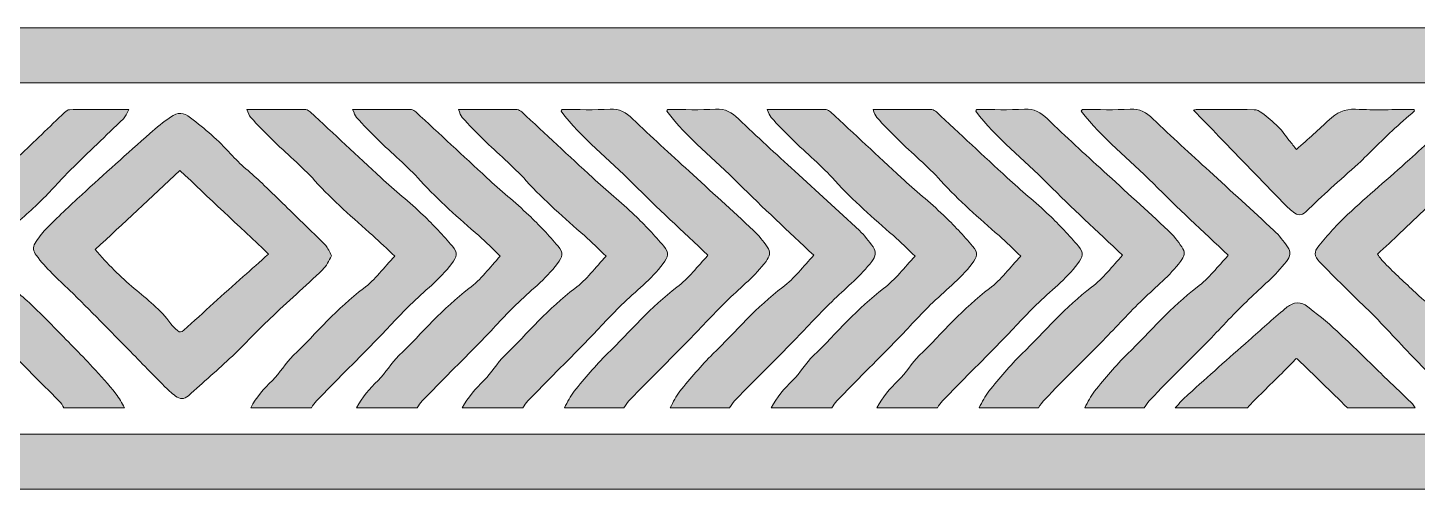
# Model space of a CAD drawing. Header units: millimetres. Extents: x 81 to 254, y 76 to 204.
# Drawn here: x 231.47 to 240.38, y 193.41 to 196.37 of the extents above; entities that cross this region are included whole.
import ezdxf

# ---------------------------------------------------------------- set-up
doc = ezdxf.new("R2010")
doc.units = ezdxf.units.MM
doc.header["$MEASUREMENT"] = 0
doc.layers.get('0').update_dxf_attribs({"lineweight": 0})

# ---------------------------------------------------------------- blocks, each defined once
blk = doc.blocks.new('Block_10')
at = {"true_color": 0xbbbdbf, "transparency": 33554687}
h = blk.add_hatch(color=9, dxfattribs=at)
h.dxf.hatch_style = 2
h.paths.add_polyline_path([(253.1243, 196.0185), (80.8699, 196.0185), (80.8699, 196.3713), (253.1243, 196.3713)])
h = blk.add_hatch(color=9, dxfattribs=at)
h.dxf.hatch_style = 2
h.paths.add_polyline_path([(253.1243, 193.4133), (80.8699, 193.4133), (80.8699, 193.7661), (253.1243, 193.7661)])
for points in [[(253.1243, 196.0185), (80.8699, 196.0185), (80.8699, 196.3713), (253.1243, 196.3713)], [(253.1243, 193.4133), (80.8699, 193.4133), (80.8699, 193.7661), (253.1243, 193.7661)]]:
    blk.add_lwpolyline(points, close=True)
blk = doc.blocks.new('Block_5')
at = {"true_color": 0xbbbdbf, "transparency": 33554687}
h = blk.add_hatch(color=9, dxfattribs=at)
edge = h.paths.add_edge_path()
edge.add_spline(control_points=[(231.7034, 193.9356), (231.6948, 193.9501), (231.6858, 193.9659), (231.6738, 193.9776), (231.5962, 194.0568), (231.516, 194.1347), (231.4385, 194.2146), (231.3379, 194.32), (231.2387, 194.4268), (231.1381, 194.5323), (231.107, 194.5653), (231.0726, 194.5956), (231.0381, 194.626), (230.9548, 194.7011), (230.869, 194.7755), (230.7994, 194.8651), (230.7746, 194.8974), (230.7684, 194.9271), (230.7918, 194.9587), (230.8197, 194.9953), (230.8463, 195.0332), (230.8797, 195.0635), (231.0568, 195.2261), (231.2373, 195.386), (231.4151, 195.5486), (231.5143, 195.6402), (231.6104, 195.736), (231.7086, 195.829), (231.7175, 195.8373), (231.7299, 195.8462), (231.7399, 195.8462), (231.8633, 195.8476), (231.9866, 195.8476), (232.1206, 195.8476), (232.1061, 195.8228), (232.0989, 195.8021), (232.0855, 195.7883), (231.9735, 195.6788), (231.8602, 195.572), (231.7492, 195.4624), (231.68, 195.3949), (231.6193, 195.3212), (231.5494, 195.255), (231.4764, 195.1834), (231.3964, 195.1173), (231.321, 195.0484), (231.2724, 195.0043), (231.2249, 194.9587), (231.1742, 194.9126), (231.1811, 194.9029), (231.1856, 194.8954), (231.1911, 194.8892), (231.2628, 194.8044), (231.342, 194.7266), (231.4278, 194.6556), (231.5025, 194.5936), (231.5708, 194.5226), (231.6383, 194.4537), (231.7227, 194.369), (231.8071, 194.2835), (231.8874, 194.1967), (231.9387, 194.1416), (231.9897, 194.0844), (232.0372, 194.0252), (232.0596, 193.9983), (232.0738, 193.9659), (232.0927, 193.9356), (231.9632, 193.9356), (231.8329, 193.9356), (231.7034, 193.9356)], knot_values=[0, 0, 0, 0, 1, 1, 1, 2, 2, 2, 3, 3, 3, 4, 4, 4, 5, 5, 5, 6, 6, 6, 7, 7, 7, 8, 8, 8, 9, 9, 9, 10, 10, 10, 11, 11, 11, 12, 12, 12, 13, 13, 13, 14, 14, 14, 15, 15, 15, 16, 16, 16, 17, 17, 17, 18, 18, 18, 19, 19, 19, 20, 20, 20, 21, 21, 21, 22, 22, 22, 23, 23, 23, 23], degree=3, periodic=0)
h = blk.add_hatch(color=9, dxfattribs=at)
edge = h.paths.add_edge_path()
edge.add_spline(control_points=[(233.016, 194.9209), (232.82, 195.1055), (232.6311, 195.284), (232.4479, 195.4562), (232.2636, 195.284), (232.0855, 195.1173), (231.9046, 194.9498), (231.9842, 194.8568), (232.0655, 194.7748), (232.155, 194.6997), (232.2377, 194.6301), (232.3253, 194.5647), (232.3893, 194.4744), (232.401, 194.4578), (232.4165, 194.4455), (232.4313, 194.431), (232.4465, 194.4158), (232.4582, 194.4192), (232.4734, 194.433), (232.5995, 194.5481), (232.7259, 194.6625), (232.8541, 194.7762), (232.9068, 194.8237), (232.9598, 194.8706), (233.016, 194.9209)], knot_values=[0, 0, 0, 0, 1, 1, 1, 2, 2, 2, 3, 3, 3, 4, 4, 4, 5, 5, 5, 6, 6, 6, 7, 7, 7, 8, 8, 8, 8], degree=3, periodic=0)
edge = h.paths.add_edge_path()
edge.add_spline(control_points=[(233.4204, 194.9092), (233.4008, 194.8775), (233.3877, 194.843), (233.3626, 194.8203), (233.252, 194.7142), (233.1369, 194.6136), (233.026, 194.5074), (232.9433, 194.4296), (232.8668, 194.3448), (232.7841, 194.267), (232.6921, 194.1802), (232.596, 194.0975), (232.5027, 194.0127), (232.4741, 193.9872), (232.4486, 193.9907), (232.4203, 194.01), (232.4072, 194.0196), (232.3934, 194.0293), (232.3817, 194.041), (232.297, 194.1251), (232.2143, 194.2098), (232.1309, 194.2952), (232.0011, 194.4268), (231.8726, 194.5612), (231.7399, 194.6887), (231.6658, 194.761), (231.5887, 194.8292), (231.526, 194.9133), (231.5074, 194.9381), (231.5019, 194.9643), (231.5191, 194.9905), (231.5391, 195.0215), (231.5611, 195.0539), (231.588, 195.0807), (231.6627, 195.1558), (231.7399, 195.2295), (231.8188, 195.3012), (231.9632, 195.4335), (232.1092, 195.5644), (232.256, 195.6946), (232.2977, 195.7319), (232.3425, 195.7663), (232.3879, 195.7987), (232.4348, 195.8318), (232.4717, 195.829), (232.5158, 195.7945), (232.6071, 195.7236), (232.6952, 195.6505), (232.7724, 195.5637), (232.8334, 195.4955), (232.9081, 195.4376), (232.9746, 195.3743), (233.0615, 195.2902), (233.1493, 195.2047), (233.2361, 195.12), (233.2847, 195.0724), (233.336, 195.0249), (233.3825, 194.9753), (233.3977, 194.9595), (233.4056, 194.9353), (233.4204, 194.9092)], knot_values=[0, 0, 0, 0, 1, 1, 1, 2, 2, 2, 3, 3, 3, 4, 4, 4, 5, 5, 5, 6, 6, 6, 7, 7, 7, 8, 8, 8, 9, 9, 9, 10, 10, 10, 11, 11, 11, 12, 12, 12, 13, 13, 13, 14, 14, 14, 15, 15, 15, 16, 16, 16, 17, 17, 17, 18, 18, 18, 19, 19, 19, 20, 20, 20, 20], degree=3, periodic=0)
h = blk.add_hatch(color=9, dxfattribs=at)
edge = h.paths.add_edge_path()
edge.add_spline(control_points=[(232.9023, 193.9356), (232.9381, 194.0017), (232.9857, 194.0575), (233.0404, 194.1106), (233.09, 194.1581), (233.1252, 194.2215), (233.1745, 194.2697), (233.324, 194.4144), (233.457, 194.5743), (233.6247, 194.7004), (233.6991, 194.7562), (233.756, 194.8347), (233.8252, 194.9071), (233.7756, 194.954), (233.7315, 194.9973), (233.6857, 195.0387), (233.5589, 195.1524), (233.4284, 195.2633), (233.3133, 195.3908), (233.2275, 195.4852), (233.1286, 195.5672), (233.037, 195.6568), (232.9908, 195.7015), (232.9457, 195.7484), (232.9023, 195.7966), (232.8909, 195.8083), (232.8875, 195.8262), (232.8778, 195.8476), (233.0084, 195.8476), (233.1321, 195.8476), (233.2551, 195.8469), (233.2654, 195.8462), (233.2761, 195.8386), (233.2837, 195.8318), (233.4352, 195.6912), (233.5844, 195.5499), (233.7374, 195.4101), (233.8259, 195.3288), (233.92, 195.253), (234.0078, 195.1703), (234.0736, 195.1076), (234.1353, 195.0401), (234.1946, 194.9712), (234.2311, 194.9271), (234.2242, 194.905), (234.1904, 194.8595), (234.1136, 194.7583), (234.014, 194.6825), (233.9245, 194.595), (233.8445, 194.5164), (233.7708, 194.4337), (233.6919, 194.3538), (233.5696, 194.2291), (233.4463, 194.1051), (233.324, 193.9804), (233.3112, 193.9673), (233.3016, 193.9507), (233.2909, 193.9356), (233.162, 193.9356), (233.0318, 193.9356), (232.9023, 193.9356)], knot_values=[0, 0, 0, 0, 1, 1, 1, 2, 2, 2, 3, 3, 3, 4, 4, 4, 5, 5, 5, 6, 6, 6, 7, 7, 7, 8, 8, 8, 9, 9, 9, 10, 10, 10, 11, 11, 11, 12, 12, 12, 13, 13, 13, 14, 14, 14, 15, 15, 15, 16, 16, 16, 17, 17, 17, 18, 18, 18, 19, 19, 19, 20, 20, 20, 20], degree=3, periodic=0)
h = blk.add_hatch(color=9, dxfattribs=at)
edge = h.paths.add_edge_path()
edge.add_spline(control_points=[(233.5803, 193.9356), (233.6165, 194.0017), (233.6647, 194.0575), (233.7184, 194.1106), (233.767, 194.1581), (233.8018, 194.2215), (233.8521, 194.2697), (234.0009, 194.4144), (234.1346, 194.5743), (234.3013, 194.7004), (234.3772, 194.7562), (234.4343, 194.8347), (234.5019, 194.9071), (234.4543, 194.954), (234.4102, 194.9973), (234.3641, 195.0387), (234.2359, 195.1524), (234.1064, 195.2633), (233.9903, 195.3908), (233.9052, 195.4852), (233.8066, 195.5672), (233.714, 195.6568), (233.6685, 195.7015), (233.624, 195.7484), (233.5803, 195.7966), (233.5696, 195.8083), (233.5655, 195.8262), (233.5551, 195.8476), (233.6874, 195.8476), (233.8097, 195.8476), (233.9324, 195.8469), (233.9424, 195.8462), (233.9541, 195.8386), (233.9606, 195.8318), (234.1126, 195.6912), (234.2635, 195.5499), (234.4154, 195.4101), (234.5036, 195.3288), (234.5983, 195.253), (234.6845, 195.1703), (234.7513, 195.1076), (234.8133, 195.0401), (234.8722, 194.9712), (234.9094, 194.9271), (234.9029, 194.905), (234.8681, 194.8595), (234.7916, 194.7583), (234.6917, 194.6825), (234.6011, 194.595), (234.5225, 194.5164), (234.4481, 194.4337), (234.3702, 194.3538), (234.2476, 194.2291), (234.1243, 194.1051), (234.0016, 193.9804), (233.9885, 193.9673), (233.9799, 193.9507), (233.9692, 193.9356), (233.8393, 193.9356), (233.7098, 193.9356), (233.5803, 193.9356)], knot_values=[0, 0, 0, 0, 1, 1, 1, 2, 2, 2, 3, 3, 3, 4, 4, 4, 5, 5, 5, 6, 6, 6, 7, 7, 7, 8, 8, 8, 9, 9, 9, 10, 10, 10, 11, 11, 11, 12, 12, 12, 13, 13, 13, 14, 14, 14, 15, 15, 15, 16, 16, 16, 17, 17, 17, 18, 18, 18, 19, 19, 19, 20, 20, 20, 20], degree=3, periodic=0)
h = blk.add_hatch(color=9, dxfattribs=at)
edge = h.paths.add_edge_path()
edge.add_spline(control_points=[(234.2586, 193.9356), (234.2945, 194.0017), (234.342, 194.0575), (234.3968, 194.1106), (234.4467, 194.1581), (234.4802, 194.2215), (234.5301, 194.2697), (234.6782, 194.4144), (234.8126, 194.5743), (234.9797, 194.7004), (235.0548, 194.7562), (235.1123, 194.8347), (235.1805, 194.9071), (235.132, 194.954), (235.0882, 194.9973), (235.0414, 195.0387), (234.9139, 195.1524), (234.7844, 195.2633), (234.6683, 195.3908), (234.5831, 195.4852), (234.4839, 195.5672), (234.393, 195.6568), (234.3461, 195.7015), (234.3013, 195.7484), (234.2579, 195.7966), (234.2476, 195.8083), (234.2431, 195.8262), (234.2338, 195.8476), (234.3647, 195.8476), (234.4881, 195.8476), (234.6107, 195.8469), (234.6207, 195.8462), (234.6314, 195.8386), (234.6397, 195.8318), (234.7909, 195.6912), (234.9415, 195.5499), (235.0944, 195.4101), (235.1826, 195.3288), (235.2756, 195.253), (235.3631, 195.1703), (235.4293, 195.1076), (235.4909, 195.0401), (235.5502, 194.9712), (235.5874, 194.9271), (235.5802, 194.905), (235.5464, 194.8595), (235.4703, 194.7583), (235.3693, 194.6825), (235.2794, 194.595), (235.2005, 194.5164), (235.1251, 194.4337), (235.0476, 194.3538), (234.9259, 194.2291), (234.8009, 194.1051), (234.6796, 193.9804), (234.6662, 193.9673), (234.6576, 193.9507), (234.6469, 193.9356), (234.5177, 193.9356), (234.3889, 193.9356), (234.2586, 193.9356)], knot_values=[0, 0, 0, 0, 1, 1, 1, 2, 2, 2, 3, 3, 3, 4, 4, 4, 5, 5, 5, 6, 6, 6, 7, 7, 7, 8, 8, 8, 9, 9, 9, 10, 10, 10, 11, 11, 11, 12, 12, 12, 13, 13, 13, 14, 14, 14, 15, 15, 15, 16, 16, 16, 17, 17, 17, 18, 18, 18, 19, 19, 19, 20, 20, 20, 20], degree=3, periodic=0)
h = blk.add_hatch(color=9, dxfattribs=at)
edge = h.paths.add_edge_path()
edge.add_spline(control_points=[(234.9132, 193.9356), (234.9345, 193.9714), (234.9501, 194.0107), (234.9766, 194.0417), (235.0445, 194.1237), (235.1116, 194.2063), (235.1874, 194.2808), (235.3349, 194.4241), (235.4675, 194.5833), (235.6346, 194.708), (235.7097, 194.7638), (235.7662, 194.843), (235.8337, 194.9126), (235.6704, 195.0683), (235.5075, 195.2172), (235.3528, 195.3729), (235.1998, 195.5279), (235.0241, 195.6623), (234.8915, 195.8373), (234.8939, 195.8407), (234.896, 195.8442), (234.8987, 195.8476), (235.0007, 195.8476), (235.103, 195.8435), (235.206, 195.849), (235.2666, 195.8524), (235.3083, 195.8304), (235.3504, 195.7883), (235.4685, 195.6733), (235.5908, 195.563), (235.7124, 195.4521), (235.8499, 195.3253), (235.9895, 195.1999), (236.1262, 195.0718), (236.1589, 195.0408), (236.1872, 195.0036), (236.2141, 194.967), (236.2365, 194.9353), (236.2303, 194.9057), (236.2058, 194.8733), (236.1362, 194.7824), (236.048, 194.71), (235.9653, 194.6315), (235.8775, 194.546), (235.7951, 194.4551), (235.7087, 194.3676), (235.585, 194.2415), (235.4589, 194.1154), (235.3349, 193.9893), (235.319, 193.9735), (235.3083, 193.9535), (235.2942, 193.9356), (235.1671, 193.9356), (235.0407, 193.9356), (234.9132, 193.9356)], knot_values=[0, 0, 0, 0, 1, 1, 1, 2, 2, 2, 3, 3, 3, 4, 4, 4, 5, 5, 5, 6, 6, 6, 7, 7, 7, 8, 8, 8, 9, 9, 9, 10, 10, 10, 11, 11, 11, 12, 12, 12, 13, 13, 13, 14, 14, 14, 15, 15, 15, 16, 16, 16, 17, 17, 17, 18, 18, 18, 18], degree=3, periodic=0)
h = blk.add_hatch(color=9, dxfattribs=at)
edge = h.paths.add_edge_path()
edge.add_spline(control_points=[(235.5908, 193.9356), (235.6125, 193.9714), (235.6284, 194.0107), (235.6542, 194.0417), (235.7221, 194.1237), (235.7889, 194.2063), (235.8654, 194.2808), (236.0122, 194.4241), (236.1462, 194.5833), (236.3126, 194.708), (236.3877, 194.7638), (236.4449, 194.843), (236.5117, 194.9126), (236.3477, 195.0683), (236.1858, 195.2172), (236.0304, 195.3729), (235.8765, 195.5279), (235.7011, 195.6623), (235.5692, 195.8373), (235.5705, 195.8407), (235.5736, 195.8442), (235.576, 195.8476), (235.6777, 195.8476), (235.7813, 195.8435), (235.8826, 195.849), (235.946, 195.8524), (235.986, 195.8304), (236.0291, 195.7883), (236.1465, 195.6733), (236.2692, 195.563), (236.3905, 195.4521), (236.5286, 195.3253), (236.6671, 195.1999), (236.8045, 195.0718), (236.8373, 195.0408), (236.8645, 195.0036), (236.8921, 194.967), (236.9144, 194.9353), (236.9093, 194.9057), (236.8841, 194.8733), (236.8139, 194.7824), (236.7257, 194.71), (236.6437, 194.6315), (236.5548, 194.546), (236.4718, 194.4551), (236.387, 194.3676), (236.2623, 194.2415), (236.1376, 194.1154), (236.0122, 193.9893), (235.9977, 193.9735), (235.986, 193.9535), (235.9715, 193.9356), (235.8454, 193.9356), (235.7187, 193.9356), (235.5908, 193.9356)], knot_values=[0, 0, 0, 0, 1, 1, 1, 2, 2, 2, 3, 3, 3, 4, 4, 4, 5, 5, 5, 6, 6, 6, 7, 7, 7, 8, 8, 8, 9, 9, 9, 10, 10, 10, 11, 11, 11, 12, 12, 12, 13, 13, 13, 14, 14, 14, 15, 15, 15, 16, 16, 16, 17, 17, 17, 18, 18, 18, 18], degree=3, periodic=0)
h = blk.add_hatch(color=9, dxfattribs=at)
edge = h.paths.add_edge_path()
edge.add_spline(control_points=[(236.2389, 193.9356), (236.2747, 194.0017), (236.3229, 194.0575), (236.376, 194.1106), (236.4259, 194.1581), (236.4597, 194.2215), (236.5103, 194.2697), (236.6599, 194.4144), (236.7932, 194.5743), (236.9592, 194.7004), (237.0347, 194.7562), (237.0933, 194.8347), (237.1611, 194.9071), (237.1122, 194.954), (237.0685, 194.9973), (237.0223, 195.0387), (236.8941, 195.1524), (236.7646, 195.2633), (236.6482, 195.3908), (236.5641, 195.4852), (236.4649, 195.5672), (236.3729, 195.6568), (236.3271, 195.7015), (236.2823, 195.7484), (236.2389, 195.7966), (236.2279, 195.8083), (236.2237, 195.8262), (236.2141, 195.8476), (236.3457, 195.8476), (236.4683, 195.8476), (236.5906, 195.8469), (236.6006, 195.8462), (236.6116, 195.8386), (236.6199, 195.8318), (236.7708, 195.6912), (236.9217, 195.5499), (237.074, 195.4101), (237.1628, 195.3288), (237.2566, 195.253), (237.343, 195.1703), (237.4095, 195.1076), (237.4712, 195.0401), (237.5301, 194.9712), (237.568, 194.9271), (237.5597, 194.905), (237.5266, 194.8595), (237.4502, 194.7583), (237.3492, 194.6825), (237.2593, 194.595), (237.1815, 194.5164), (237.1063, 194.4337), (237.0285, 194.3538), (236.9052, 194.2291), (236.7825, 194.1051), (236.6599, 193.9804), (236.6468, 193.9673), (236.6385, 193.9507), (236.6275, 193.9356), (236.4979, 193.9356), (236.3684, 193.9356), (236.2389, 193.9356)], knot_values=[0, 0, 0, 0, 1, 1, 1, 2, 2, 2, 3, 3, 3, 4, 4, 4, 5, 5, 5, 6, 6, 6, 7, 7, 7, 8, 8, 8, 9, 9, 9, 10, 10, 10, 11, 11, 11, 12, 12, 12, 13, 13, 13, 14, 14, 14, 15, 15, 15, 16, 16, 16, 17, 17, 17, 18, 18, 18, 19, 19, 19, 20, 20, 20, 20], degree=3, periodic=0)
h = blk.add_hatch(color=9, dxfattribs=at)
edge = h.paths.add_edge_path()
edge.add_spline(control_points=[(236.9169, 193.9356), (236.9527, 194.0017), (237.0002, 194.0575), (237.054, 194.1106), (237.1043, 194.1581), (237.1387, 194.2215), (237.1877, 194.2697), (237.3375, 194.4144), (237.4701, 194.5743), (237.6383, 194.7004), (237.713, 194.7562), (237.7698, 194.8347), (237.8388, 194.9071), (237.7895, 194.954), (237.7464, 194.9973), (237.6996, 195.0387), (237.5725, 195.1524), (237.4416, 195.2633), (237.3268, 195.3908), (237.2407, 195.4852), (237.1418, 195.5672), (237.0512, 195.6568), (237.0051, 195.7015), (236.9592, 195.7484), (236.9169, 195.7966), (236.9052, 195.8083), (236.901, 195.8262), (236.8921, 195.8476), (237.0237, 195.8476), (237.1463, 195.8476), (237.2696, 195.8469), (237.2789, 195.8462), (237.29, 195.8386), (237.2986, 195.8318), (237.4491, 195.6912), (237.5997, 195.5499), (237.752, 195.4101), (237.8408, 195.3288), (237.9345, 195.253), (238.0213, 195.1703), (238.0875, 195.1076), (238.1492, 195.0401), (238.2088, 194.9712), (238.2453, 194.9271), (238.2391, 194.905), (238.2046, 194.8595), (238.1282, 194.7583), (238.0279, 194.6825), (237.938, 194.595), (237.8587, 194.5164), (237.784, 194.4337), (237.7058, 194.3538), (237.5832, 194.2291), (237.4601, 194.1051), (237.3375, 193.9804), (237.3241, 193.9673), (237.3158, 193.9507), (237.3048, 193.9356), (237.1759, 193.9356), (237.0464, 193.9356), (236.9169, 193.9356)], knot_values=[0, 0, 0, 0, 1, 1, 1, 2, 2, 2, 3, 3, 3, 4, 4, 4, 5, 5, 5, 6, 6, 6, 7, 7, 7, 8, 8, 8, 9, 9, 9, 10, 10, 10, 11, 11, 11, 12, 12, 12, 13, 13, 13, 14, 14, 14, 15, 15, 15, 16, 16, 16, 17, 17, 17, 18, 18, 18, 19, 19, 19, 20, 20, 20, 20], degree=3, periodic=0)
h = blk.add_hatch(color=9, dxfattribs=at)
edge = h.paths.add_edge_path()
edge.add_spline(control_points=[(237.5718, 193.9356), (237.5928, 193.9714), (237.6086, 194.0107), (237.6348, 194.0417), (237.703, 194.1237), (237.7698, 194.2063), (237.8457, 194.2808), (237.9931, 194.4241), (238.1261, 194.5833), (238.2928, 194.708), (238.3679, 194.7638), (238.4248, 194.843), (238.492, 194.9126), (238.3286, 195.0683), (238.1657, 195.2172), (238.011, 195.3729), (237.858, 195.5279), (237.6824, 195.6623), (237.5501, 195.8373), (237.5522, 195.8407), (237.5535, 195.8442), (237.5573, 195.8476), (237.6589, 195.8476), (237.7616, 195.8435), (237.8636, 195.849), (237.9252, 195.8524), (237.9659, 195.8304), (238.0096, 195.7883), (238.1268, 195.6733), (238.2491, 195.563), (238.3703, 195.4521), (238.5085, 195.3253), (238.648, 195.1999), (238.7848, 195.0718), (238.8172, 195.0408), (238.8454, 195.0036), (238.872, 194.967), (238.8947, 194.9353), (238.8895, 194.9057), (238.864, 194.8733), (238.7944, 194.7824), (238.7059, 194.71), (238.6232, 194.6315), (238.5354, 194.546), (238.4537, 194.4551), (238.3672, 194.3676), (238.2429, 194.2415), (238.1165, 194.1154), (237.9931, 193.9893), (237.978, 193.9735), (237.9659, 193.9535), (237.9524, 193.9356), (237.8253, 193.9356), (237.6989, 193.9356), (237.5718, 193.9356)], knot_values=[0, 0, 0, 0, 1, 1, 1, 2, 2, 2, 3, 3, 3, 4, 4, 4, 5, 5, 5, 6, 6, 6, 7, 7, 7, 8, 8, 8, 9, 9, 9, 10, 10, 10, 11, 11, 11, 12, 12, 12, 13, 13, 13, 14, 14, 14, 15, 15, 15, 16, 16, 16, 17, 17, 17, 18, 18, 18, 18], degree=3, periodic=0)
h = blk.add_hatch(color=9, dxfattribs=at)
edge = h.paths.add_edge_path()
edge.add_spline(control_points=[(238.2491, 193.9356), (238.2704, 193.9714), (238.2873, 194.0107), (238.3121, 194.0417), (238.3807, 194.1237), (238.4468, 194.2063), (238.5233, 194.2808), (238.6704, 194.4241), (238.8041, 194.5833), (238.9701, 194.708), (239.0452, 194.7638), (239.1031, 194.843), (239.17, 194.9126), (239.0056, 195.0683), (238.8441, 195.2172), (238.6894, 195.3729), (238.5354, 195.5279), (238.3604, 195.6623), (238.2274, 195.8373), (238.2298, 195.8407), (238.2322, 195.8442), (238.2343, 195.8476), (238.3366, 195.8476), (238.4396, 195.8435), (238.5409, 195.849), (238.6036, 195.8524), (238.6442, 195.8304), (238.687, 195.7883), (238.8048, 195.6733), (238.9274, 195.563), (239.0484, 195.4521), (239.1865, 195.3253), (239.3257, 195.1999), (239.4628, 195.0718), (239.4955, 195.0408), (239.5227, 195.0036), (239.5503, 194.967), (239.573, 194.9353), (239.5675, 194.9057), (239.5424, 194.8733), (239.4721, 194.7824), (239.3839, 194.71), (239.3022, 194.6315), (239.213, 194.546), (239.1303, 194.4551), (239.0452, 194.3676), (238.9205, 194.2415), (238.7944, 194.1154), (238.6704, 193.9893), (238.656, 193.9735), (238.6442, 193.9535), (238.6301, 193.9356), (238.5044, 193.9356), (238.3766, 193.9356), (238.2491, 193.9356)], knot_values=[0, 0, 0, 0, 1, 1, 1, 2, 2, 2, 3, 3, 3, 4, 4, 4, 5, 5, 5, 6, 6, 6, 7, 7, 7, 8, 8, 8, 9, 9, 9, 10, 10, 10, 11, 11, 11, 12, 12, 12, 13, 13, 13, 14, 14, 14, 15, 15, 15, 16, 16, 16, 17, 17, 17, 18, 18, 18, 18], degree=3, periodic=0)
h = blk.add_hatch(color=9, dxfattribs=at)
edge = h.paths.add_edge_path()
edge.add_spline(control_points=[(240.3644, 195.8386), (240.3158, 195.7959), (240.2676, 195.7546), (240.22, 195.7105), (240.1463, 195.6409), (240.0753, 195.5692), (240.003, 195.4996), (239.9451, 195.4466), (239.8851, 195.3956), (239.8273, 195.3425), (239.7729, 195.2929), (239.7198, 195.2433), (239.6674, 195.1917), (239.6392, 195.1641), (239.6127, 195.1682), (239.5868, 195.1903), (239.5634, 195.2096), (239.5399, 195.2302), (239.519, 195.2516), (239.3818, 195.3928), (239.2457, 195.5341), (239.11, 195.6753), (239.0566, 195.7304), (239.0025, 195.7863), (238.9467, 195.8435), (238.9539, 195.8449), (238.9619, 195.8476), (238.9701, 195.8476), (239.0921, 195.8476), (239.213, 195.8483), (239.3357, 195.8462), (239.3526, 195.8462), (239.3705, 195.8366), (239.3856, 195.8256), (239.4207, 195.798), (239.4566, 195.7697), (239.489, 195.7374), (239.5151, 195.7112), (239.5372, 195.6788), (239.5603, 195.6492), (239.5768, 195.6292), (239.593, 195.6078), (239.6064, 195.5906), (239.6836, 195.6602), (239.7508, 195.7201), (239.8162, 195.7815), (239.8631, 195.8256), (239.9148, 195.8531), (239.9844, 195.849), (240.1098, 195.8428), (240.2345, 195.8476), (240.3606, 195.8476), (240.362, 195.8449), (240.3627, 195.8414), (240.3644, 195.8386)], knot_values=[0, 0, 0, 0, 1, 1, 1, 2, 2, 2, 3, 3, 3, 4, 4, 4, 5, 5, 5, 6, 6, 6, 7, 7, 7, 8, 8, 8, 9, 9, 9, 10, 10, 10, 11, 11, 11, 12, 12, 12, 13, 13, 13, 14, 14, 14, 15, 15, 15, 16, 16, 16, 17, 17, 17, 18, 18, 18, 18], degree=3, periodic=0)
h = blk.add_hatch(color=9, dxfattribs=at)
edge = h.paths.add_edge_path()
edge.add_spline(control_points=[(240.6634, 193.9356), (240.652, 193.9528), (240.641, 193.9714), (240.6259, 193.9866), (240.5487, 194.0651), (240.4694, 194.1416), (240.393, 194.2208), (240.2913, 194.3255), (240.1932, 194.433), (240.0919, 194.5378), (240.0598, 194.5715), (240.0233, 194.6018), (239.9906, 194.6349), (239.912, 194.7128), (239.8321, 194.7913), (239.7556, 194.8713), (239.7205, 194.9078), (239.717, 194.9347), (239.7494, 194.9725), (239.807, 195.0428), (239.8679, 195.1117), (239.9344, 195.1737), (240.064, 195.2943), (240.2004, 195.408), (240.3317, 195.5272), (240.4343, 195.6195), (240.5328, 195.716), (240.6314, 195.8118), (240.6586, 195.8379), (240.6844, 195.849), (240.7223, 195.8483), (240.8222, 195.8455), (240.9232, 195.8476), (241.0224, 195.8476), (241.0348, 195.8476), (241.0489, 195.8476), (241.0706, 195.8476), (241.0565, 195.8262), (241.0503, 195.809), (241.0386, 195.798), (240.927, 195.6891), (240.8153, 195.5816), (240.7034, 195.4728), (240.6727, 195.4431), (240.6441, 195.4101), (240.6145, 195.3805), (240.5005, 195.2723), (240.3861, 195.1641), (240.2724, 195.0566), (240.2255, 195.0111), (240.1763, 194.9663), (240.1256, 194.9195), (240.1428, 194.8981), (240.1553, 194.8775), (240.1725, 194.8616), (240.2372, 194.7982), (240.3034, 194.7355), (240.3695, 194.6742), (240.4243, 194.6232), (240.4829, 194.577), (240.5359, 194.5233), (240.6376, 194.42), (240.7382, 194.3138), (240.8374, 194.2077), (240.8897, 194.1512), (240.9411, 194.0933), (240.9886, 194.0334), (241.0121, 194.0045), (241.0265, 193.9686), (241.0448, 193.9356), (240.9177, 193.9356), (240.7909, 193.9356), (240.6634, 193.9356)], knot_values=[0, 0, 0, 0, 1, 1, 1, 2, 2, 2, 3, 3, 3, 4, 4, 4, 5, 5, 5, 6, 6, 6, 7, 7, 7, 8, 8, 8, 9, 9, 9, 10, 10, 10, 11, 11, 11, 12, 12, 12, 13, 13, 13, 14, 14, 14, 15, 15, 15, 16, 16, 16, 17, 17, 17, 18, 18, 18, 19, 19, 19, 20, 20, 20, 21, 21, 21, 22, 22, 22, 23, 23, 23, 24, 24, 24, 24], degree=3, periodic=0)
h = blk.add_hatch(color=9, dxfattribs=at)
edge = h.paths.add_edge_path()
edge.add_spline(control_points=[(238.8282, 193.9356), (238.8571, 193.9645), (238.8837, 193.9941), (238.9133, 194.021), (239.0421, 194.1374), (239.1717, 194.2525), (239.3012, 194.3676), (239.3777, 194.4358), (239.4552, 194.5033), (239.5331, 194.5702), (239.551, 194.5853), (239.573, 194.6005), (239.5951, 194.6053), (239.6164, 194.6094), (239.6461, 194.6074), (239.6619, 194.595), (239.7332, 194.5419), (239.8025, 194.4861), (239.8673, 194.4262), (239.963, 194.338), (240.0547, 194.2456), (240.1491, 194.1547), (240.2159, 194.0899), (240.2841, 194.0252), (240.3509, 193.9604), (240.3578, 193.9535), (240.362, 193.9438), (240.3675, 193.9356), (240.2228, 193.9356), (240.0781, 193.9356), (239.9334, 193.9356), (239.8273, 194.0396), (239.7198, 194.1437), (239.6137, 194.2477), (239.6127, 194.2484), (239.6102, 194.2484), (239.604, 194.2504), (239.5937, 194.2401), (239.583, 194.2263), (239.5706, 194.2139), (239.4931, 194.1368), (239.4139, 194.0596), (239.3364, 193.9817), (239.3215, 193.9673), (239.3074, 193.9507), (239.2933, 193.9356), (239.1383, 193.9356), (238.9829, 193.9356), (238.8282, 193.9356)], knot_values=[0, 0, 0, 0, 1, 1, 1, 2, 2, 2, 3, 3, 3, 4, 4, 4, 5, 5, 5, 6, 6, 6, 7, 7, 7, 8, 8, 8, 9, 9, 9, 10, 10, 10, 11, 11, 11, 12, 12, 12, 13, 13, 13, 14, 14, 14, 15, 15, 15, 16, 16, 16, 16], degree=3, periodic=0)
for points, knots in [([(231.7034, 193.9356), (231.6948, 193.9501), (231.6858, 193.9659), (231.6738, 193.9776), (231.5962, 194.0568), (231.516, 194.1347), (231.4385, 194.2146), (231.3379, 194.32), (231.2387, 194.4268), (231.1381, 194.5323), (231.107, 194.5653), (231.0726, 194.5956), (231.0381, 194.626), (230.9548, 194.7011), (230.869, 194.7755), (230.7994, 194.8651), (230.7746, 194.8974), (230.7684, 194.9271), (230.7918, 194.9587), (230.8197, 194.9953), (230.8463, 195.0332), (230.8797, 195.0635), (231.0568, 195.2261), (231.2373, 195.386), (231.4151, 195.5486), (231.5143, 195.6402), (231.6104, 195.736), (231.7086, 195.829), (231.7175, 195.8373), (231.7299, 195.8462), (231.7399, 195.8462), (231.8633, 195.8476), (231.9866, 195.8476), (232.1206, 195.8476), (232.1061, 195.8228), (232.0989, 195.8021), (232.0855, 195.7883), (231.9735, 195.6788), (231.8602, 195.572), (231.7492, 195.4624), (231.68, 195.3949), (231.6193, 195.3212), (231.5494, 195.255), (231.4764, 195.1834), (231.3964, 195.1173), (231.321, 195.0484), (231.2724, 195.0043), (231.2249, 194.9587), (231.1742, 194.9126), (231.1811, 194.9029), (231.1856, 194.8954), (231.1911, 194.8892), (231.2628, 194.8044), (231.342, 194.7266), (231.4278, 194.6556), (231.5025, 194.5936), (231.5708, 194.5226), (231.6383, 194.4537), (231.7227, 194.369), (231.8071, 194.2835), (231.8874, 194.1967), (231.9387, 194.1416), (231.9897, 194.0844), (232.0372, 194.0252), (232.0596, 193.9983), (232.0738, 193.9659), (232.0927, 193.9356), (231.9632, 193.9356), (231.8329, 193.9356), (231.7034, 193.9356)], [0, 0, 0, 0, 1, 1, 1, 2, 2, 2, 3, 3, 3, 4, 4, 4, 5, 5, 5, 6, 6, 6, 7, 7, 7, 8, 8, 8, 9, 9, 9, 10, 10, 10, 11, 11, 11, 12, 12, 12, 13, 13, 13, 14, 14, 14, 15, 15, 15, 16, 16, 16, 17, 17, 17, 18, 18, 18, 19, 19, 19, 20, 20, 20, 21, 21, 21, 22, 22, 22, 23, 23, 23, 23]), ([(233.4204, 194.9092), (233.4008, 194.8775), (233.3877, 194.843), (233.3626, 194.8203), (233.252, 194.7142), (233.1369, 194.6136), (233.026, 194.5074), (232.9433, 194.4296), (232.8668, 194.3448), (232.7841, 194.267), (232.6921, 194.1802), (232.596, 194.0975), (232.5027, 194.0127), (232.4741, 193.9872), (232.4486, 193.9907), (232.4203, 194.01), (232.4072, 194.0196), (232.3934, 194.0293), (232.3817, 194.041), (232.297, 194.1251), (232.2143, 194.2098), (232.1309, 194.2952), (232.0011, 194.4268), (231.8726, 194.5612), (231.7399, 194.6887), (231.6658, 194.761), (231.5887, 194.8292), (231.526, 194.9133), (231.5074, 194.9381), (231.5019, 194.9643), (231.5191, 194.9905), (231.5391, 195.0215), (231.5611, 195.0539), (231.588, 195.0807), (231.6627, 195.1558), (231.7399, 195.2295), (231.8188, 195.3012), (231.9632, 195.4335), (232.1092, 195.5644), (232.256, 195.6946), (232.2977, 195.7319), (232.3425, 195.7663), (232.3879, 195.7987), (232.4348, 195.8318), (232.4717, 195.829), (232.5158, 195.7945), (232.6071, 195.7236), (232.6952, 195.6505), (232.7724, 195.5637), (232.8334, 195.4955), (232.9081, 195.4376), (232.9746, 195.3743), (233.0615, 195.2902), (233.1493, 195.2047), (233.2361, 195.12), (233.2847, 195.0724), (233.336, 195.0249), (233.3825, 194.9753), (233.3977, 194.9595), (233.4056, 194.9353), (233.4204, 194.9092)], [0, 0, 0, 0, 1, 1, 1, 2, 2, 2, 3, 3, 3, 4, 4, 4, 5, 5, 5, 6, 6, 6, 7, 7, 7, 8, 8, 8, 9, 9, 9, 10, 10, 10, 11, 11, 11, 12, 12, 12, 13, 13, 13, 14, 14, 14, 15, 15, 15, 16, 16, 16, 17, 17, 17, 18, 18, 18, 19, 19, 19, 20, 20, 20, 20]), ([(232.9023, 193.9356), (232.9381, 194.0017), (232.9857, 194.0575), (233.0404, 194.1106), (233.09, 194.1581), (233.1252, 194.2215), (233.1745, 194.2697), (233.324, 194.4144), (233.457, 194.5743), (233.6247, 194.7004), (233.6991, 194.7562), (233.756, 194.8347), (233.8252, 194.9071), (233.7756, 194.954), (233.7315, 194.9973), (233.6857, 195.0387), (233.5589, 195.1524), (233.4284, 195.2633), (233.3133, 195.3908), (233.2275, 195.4852), (233.1286, 195.5672), (233.037, 195.6568), (232.9908, 195.7015), (232.9457, 195.7484), (232.9023, 195.7966), (232.8909, 195.8083), (232.8875, 195.8262), (232.8778, 195.8476), (233.0084, 195.8476), (233.1321, 195.8476), (233.2551, 195.8469), (233.2654, 195.8462), (233.2761, 195.8386), (233.2837, 195.8318), (233.4352, 195.6912), (233.5844, 195.5499), (233.7374, 195.4101), (233.8259, 195.3288), (233.92, 195.253), (234.0078, 195.1703), (234.0736, 195.1076), (234.1353, 195.0401), (234.1946, 194.9712), (234.2311, 194.9271), (234.2242, 194.905), (234.1904, 194.8595), (234.1136, 194.7583), (234.014, 194.6825), (233.9245, 194.595), (233.8445, 194.5164), (233.7708, 194.4337), (233.6919, 194.3538), (233.5696, 194.2291), (233.4463, 194.1051), (233.324, 193.9804), (233.3112, 193.9673), (233.3016, 193.9507), (233.2909, 193.9356), (233.162, 193.9356), (233.0318, 193.9356), (232.9023, 193.9356)], [0, 0, 0, 0, 1, 1, 1, 2, 2, 2, 3, 3, 3, 4, 4, 4, 5, 5, 5, 6, 6, 6, 7, 7, 7, 8, 8, 8, 9, 9, 9, 10, 10, 10, 11, 11, 11, 12, 12, 12, 13, 13, 13, 14, 14, 14, 15, 15, 15, 16, 16, 16, 17, 17, 17, 18, 18, 18, 19, 19, 19, 20, 20, 20, 20]), ([(233.5803, 193.9356), (233.6165, 194.0017), (233.6647, 194.0575), (233.7184, 194.1106), (233.767, 194.1581), (233.8018, 194.2215), (233.8521, 194.2697), (234.0009, 194.4144), (234.1346, 194.5743), (234.3013, 194.7004), (234.3772, 194.7562), (234.4343, 194.8347), (234.5019, 194.9071), (234.4543, 194.954), (234.4102, 194.9973), (234.3641, 195.0387), (234.2359, 195.1524), (234.1064, 195.2633), (233.9903, 195.3908), (233.9052, 195.4852), (233.8066, 195.5672), (233.714, 195.6568), (233.6685, 195.7015), (233.624, 195.7484), (233.5803, 195.7966), (233.5696, 195.8083), (233.5655, 195.8262), (233.5551, 195.8476), (233.6874, 195.8476), (233.8097, 195.8476), (233.9324, 195.8469), (233.9424, 195.8462), (233.9541, 195.8386), (233.9606, 195.8318), (234.1126, 195.6912), (234.2635, 195.5499), (234.4154, 195.4101), (234.5036, 195.3288), (234.5983, 195.253), (234.6845, 195.1703), (234.7513, 195.1076), (234.8133, 195.0401), (234.8722, 194.9712), (234.9094, 194.9271), (234.9029, 194.905), (234.8681, 194.8595), (234.7916, 194.7583), (234.6917, 194.6825), (234.6011, 194.595), (234.5225, 194.5164), (234.4481, 194.4337), (234.3702, 194.3538), (234.2476, 194.2291), (234.1243, 194.1051), (234.0016, 193.9804), (233.9885, 193.9673), (233.9799, 193.9507), (233.9692, 193.9356), (233.8393, 193.9356), (233.7098, 193.9356), (233.5803, 193.9356)], [0, 0, 0, 0, 1, 1, 1, 2, 2, 2, 3, 3, 3, 4, 4, 4, 5, 5, 5, 6, 6, 6, 7, 7, 7, 8, 8, 8, 9, 9, 9, 10, 10, 10, 11, 11, 11, 12, 12, 12, 13, 13, 13, 14, 14, 14, 15, 15, 15, 16, 16, 16, 17, 17, 17, 18, 18, 18, 19, 19, 19, 20, 20, 20, 20]), ([(234.2586, 193.9356), (234.2945, 194.0017), (234.342, 194.0575), (234.3968, 194.1106), (234.4467, 194.1581), (234.4802, 194.2215), (234.5301, 194.2697), (234.6782, 194.4144), (234.8126, 194.5743), (234.9797, 194.7004), (235.0548, 194.7562), (235.1123, 194.8347), (235.1805, 194.9071), (235.132, 194.954), (235.0882, 194.9973), (235.0414, 195.0387), (234.9139, 195.1524), (234.7844, 195.2633), (234.6683, 195.3908), (234.5831, 195.4852), (234.4839, 195.5672), (234.393, 195.6568), (234.3461, 195.7015), (234.3013, 195.7484), (234.2579, 195.7966), (234.2476, 195.8083), (234.2431, 195.8262), (234.2338, 195.8476), (234.3647, 195.8476), (234.4881, 195.8476), (234.6107, 195.8469), (234.6207, 195.8462), (234.6314, 195.8386), (234.6397, 195.8318), (234.7909, 195.6912), (234.9415, 195.5499), (235.0944, 195.4101), (235.1826, 195.3288), (235.2756, 195.253), (235.3631, 195.1703), (235.4293, 195.1076), (235.4909, 195.0401), (235.5502, 194.9712), (235.5874, 194.9271), (235.5802, 194.905), (235.5464, 194.8595), (235.4703, 194.7583), (235.3693, 194.6825), (235.2794, 194.595), (235.2005, 194.5164), (235.1251, 194.4337), (235.0476, 194.3538), (234.9259, 194.2291), (234.8009, 194.1051), (234.6796, 193.9804), (234.6662, 193.9673), (234.6576, 193.9507), (234.6469, 193.9356), (234.5177, 193.9356), (234.3889, 193.9356), (234.2586, 193.9356)], [0, 0, 0, 0, 1, 1, 1, 2, 2, 2, 3, 3, 3, 4, 4, 4, 5, 5, 5, 6, 6, 6, 7, 7, 7, 8, 8, 8, 9, 9, 9, 10, 10, 10, 11, 11, 11, 12, 12, 12, 13, 13, 13, 14, 14, 14, 15, 15, 15, 16, 16, 16, 17, 17, 17, 18, 18, 18, 19, 19, 19, 20, 20, 20, 20]), ([(234.9132, 193.9356), (234.9345, 193.9714), (234.9501, 194.0107), (234.9766, 194.0417), (235.0445, 194.1237), (235.1116, 194.2063), (235.1874, 194.2808), (235.3349, 194.4241), (235.4675, 194.5833), (235.6346, 194.708), (235.7097, 194.7638), (235.7662, 194.843), (235.8337, 194.9126), (235.6704, 195.0683), (235.5075, 195.2172), (235.3528, 195.3729), (235.1998, 195.5279), (235.0241, 195.6623), (234.8915, 195.8373), (234.8939, 195.8407), (234.896, 195.8442), (234.8987, 195.8476), (235.0007, 195.8476), (235.103, 195.8435), (235.206, 195.849), (235.2666, 195.8524), (235.3083, 195.8304), (235.3504, 195.7883), (235.4685, 195.6733), (235.5908, 195.563), (235.7124, 195.4521), (235.8499, 195.3253), (235.9895, 195.1999), (236.1262, 195.0718), (236.1589, 195.0408), (236.1872, 195.0036), (236.2141, 194.967), (236.2365, 194.9353), (236.2303, 194.9057), (236.2058, 194.8733), (236.1362, 194.7824), (236.048, 194.71), (235.9653, 194.6315), (235.8775, 194.546), (235.7951, 194.4551), (235.7087, 194.3676), (235.585, 194.2415), (235.4589, 194.1154), (235.3349, 193.9893), (235.319, 193.9735), (235.3083, 193.9535), (235.2942, 193.9356), (235.1671, 193.9356), (235.0407, 193.9356), (234.9132, 193.9356)], [0, 0, 0, 0, 1, 1, 1, 2, 2, 2, 3, 3, 3, 4, 4, 4, 5, 5, 5, 6, 6, 6, 7, 7, 7, 8, 8, 8, 9, 9, 9, 10, 10, 10, 11, 11, 11, 12, 12, 12, 13, 13, 13, 14, 14, 14, 15, 15, 15, 16, 16, 16, 17, 17, 17, 18, 18, 18, 18]), ([(235.5908, 193.9356), (235.6125, 193.9714), (235.6284, 194.0107), (235.6542, 194.0417), (235.7221, 194.1237), (235.7889, 194.2063), (235.8654, 194.2808), (236.0122, 194.4241), (236.1462, 194.5833), (236.3126, 194.708), (236.3877, 194.7638), (236.4449, 194.843), (236.5117, 194.9126), (236.3477, 195.0683), (236.1858, 195.2172), (236.0304, 195.3729), (235.8765, 195.5279), (235.7011, 195.6623), (235.5692, 195.8373), (235.5705, 195.8407), (235.5736, 195.8442), (235.576, 195.8476), (235.6777, 195.8476), (235.7813, 195.8435), (235.8826, 195.849), (235.946, 195.8524), (235.986, 195.8304), (236.0291, 195.7883), (236.1465, 195.6733), (236.2692, 195.563), (236.3905, 195.4521), (236.5286, 195.3253), (236.6671, 195.1999), (236.8045, 195.0718), (236.8373, 195.0408), (236.8645, 195.0036), (236.8921, 194.967), (236.9144, 194.9353), (236.9093, 194.9057), (236.8841, 194.8733), (236.8139, 194.7824), (236.7257, 194.71), (236.6437, 194.6315), (236.5548, 194.546), (236.4718, 194.4551), (236.387, 194.3676), (236.2623, 194.2415), (236.1376, 194.1154), (236.0122, 193.9893), (235.9977, 193.9735), (235.986, 193.9535), (235.9715, 193.9356), (235.8454, 193.9356), (235.7187, 193.9356), (235.5908, 193.9356)], [0, 0, 0, 0, 1, 1, 1, 2, 2, 2, 3, 3, 3, 4, 4, 4, 5, 5, 5, 6, 6, 6, 7, 7, 7, 8, 8, 8, 9, 9, 9, 10, 10, 10, 11, 11, 11, 12, 12, 12, 13, 13, 13, 14, 14, 14, 15, 15, 15, 16, 16, 16, 17, 17, 17, 18, 18, 18, 18]), ([(236.2389, 193.9356), (236.2747, 194.0017), (236.3229, 194.0575), (236.376, 194.1106), (236.4259, 194.1581), (236.4597, 194.2215), (236.5103, 194.2697), (236.6599, 194.4144), (236.7932, 194.5743), (236.9592, 194.7004), (237.0347, 194.7562), (237.0933, 194.8347), (237.1611, 194.9071), (237.1122, 194.954), (237.0685, 194.9973), (237.0223, 195.0387), (236.8941, 195.1524), (236.7646, 195.2633), (236.6482, 195.3908), (236.5641, 195.4852), (236.4649, 195.5672), (236.3729, 195.6568), (236.3271, 195.7015), (236.2823, 195.7484), (236.2389, 195.7966), (236.2279, 195.8083), (236.2237, 195.8262), (236.2141, 195.8476), (236.3457, 195.8476), (236.4683, 195.8476), (236.5906, 195.8469), (236.6006, 195.8462), (236.6116, 195.8386), (236.6199, 195.8318), (236.7708, 195.6912), (236.9217, 195.5499), (237.074, 195.4101), (237.1628, 195.3288), (237.2566, 195.253), (237.343, 195.1703), (237.4095, 195.1076), (237.4712, 195.0401), (237.5301, 194.9712), (237.568, 194.9271), (237.5597, 194.905), (237.5266, 194.8595), (237.4502, 194.7583), (237.3492, 194.6825), (237.2593, 194.595), (237.1815, 194.5164), (237.1063, 194.4337), (237.0285, 194.3538), (236.9052, 194.2291), (236.7825, 194.1051), (236.6599, 193.9804), (236.6468, 193.9673), (236.6385, 193.9507), (236.6275, 193.9356), (236.4979, 193.9356), (236.3684, 193.9356), (236.2389, 193.9356)], [0, 0, 0, 0, 1, 1, 1, 2, 2, 2, 3, 3, 3, 4, 4, 4, 5, 5, 5, 6, 6, 6, 7, 7, 7, 8, 8, 8, 9, 9, 9, 10, 10, 10, 11, 11, 11, 12, 12, 12, 13, 13, 13, 14, 14, 14, 15, 15, 15, 16, 16, 16, 17, 17, 17, 18, 18, 18, 19, 19, 19, 20, 20, 20, 20]), ([(236.9169, 193.9356), (236.9527, 194.0017), (237.0002, 194.0575), (237.054, 194.1106), (237.1043, 194.1581), (237.1387, 194.2215), (237.1877, 194.2697), (237.3375, 194.4144), (237.4701, 194.5743), (237.6383, 194.7004), (237.713, 194.7562), (237.7698, 194.8347), (237.8388, 194.9071), (237.7895, 194.954), (237.7464, 194.9973), (237.6996, 195.0387), (237.5725, 195.1524), (237.4416, 195.2633), (237.3268, 195.3908), (237.2407, 195.4852), (237.1418, 195.5672), (237.0512, 195.6568), (237.0051, 195.7015), (236.9592, 195.7484), (236.9169, 195.7966), (236.9052, 195.8083), (236.901, 195.8262), (236.8921, 195.8476), (237.0237, 195.8476), (237.1463, 195.8476), (237.2696, 195.8469), (237.2789, 195.8462), (237.29, 195.8386), (237.2986, 195.8318), (237.4491, 195.6912), (237.5997, 195.5499), (237.752, 195.4101), (237.8408, 195.3288), (237.9345, 195.253), (238.0213, 195.1703), (238.0875, 195.1076), (238.1492, 195.0401), (238.2088, 194.9712), (238.2453, 194.9271), (238.2391, 194.905), (238.2046, 194.8595), (238.1282, 194.7583), (238.0279, 194.6825), (237.938, 194.595), (237.8587, 194.5164), (237.784, 194.4337), (237.7058, 194.3538), (237.5832, 194.2291), (237.4601, 194.1051), (237.3375, 193.9804), (237.3241, 193.9673), (237.3158, 193.9507), (237.3048, 193.9356), (237.1759, 193.9356), (237.0464, 193.9356), (236.9169, 193.9356)], [0, 0, 0, 0, 1, 1, 1, 2, 2, 2, 3, 3, 3, 4, 4, 4, 5, 5, 5, 6, 6, 6, 7, 7, 7, 8, 8, 8, 9, 9, 9, 10, 10, 10, 11, 11, 11, 12, 12, 12, 13, 13, 13, 14, 14, 14, 15, 15, 15, 16, 16, 16, 17, 17, 17, 18, 18, 18, 19, 19, 19, 20, 20, 20, 20]), ([(237.5718, 193.9356), (237.5928, 193.9714), (237.6086, 194.0107), (237.6348, 194.0417), (237.703, 194.1237), (237.7698, 194.2063), (237.8457, 194.2808), (237.9931, 194.4241), (238.1261, 194.5833), (238.2928, 194.708), (238.3679, 194.7638), (238.4248, 194.843), (238.492, 194.9126), (238.3286, 195.0683), (238.1657, 195.2172), (238.011, 195.3729), (237.858, 195.5279), (237.6824, 195.6623), (237.5501, 195.8373), (237.5522, 195.8407), (237.5535, 195.8442), (237.5573, 195.8476), (237.6589, 195.8476), (237.7616, 195.8435), (237.8636, 195.849), (237.9252, 195.8524), (237.9659, 195.8304), (238.0096, 195.7883), (238.1268, 195.6733), (238.2491, 195.563), (238.3703, 195.4521), (238.5085, 195.3253), (238.648, 195.1999), (238.7848, 195.0718), (238.8172, 195.0408), (238.8454, 195.0036), (238.872, 194.967), (238.8947, 194.9353), (238.8895, 194.9057), (238.864, 194.8733), (238.7944, 194.7824), (238.7059, 194.71), (238.6232, 194.6315), (238.5354, 194.546), (238.4537, 194.4551), (238.3672, 194.3676), (238.2429, 194.2415), (238.1165, 194.1154), (237.9931, 193.9893), (237.978, 193.9735), (237.9659, 193.9535), (237.9524, 193.9356), (237.8253, 193.9356), (237.6989, 193.9356), (237.5718, 193.9356)], [0, 0, 0, 0, 1, 1, 1, 2, 2, 2, 3, 3, 3, 4, 4, 4, 5, 5, 5, 6, 6, 6, 7, 7, 7, 8, 8, 8, 9, 9, 9, 10, 10, 10, 11, 11, 11, 12, 12, 12, 13, 13, 13, 14, 14, 14, 15, 15, 15, 16, 16, 16, 17, 17, 17, 18, 18, 18, 18]), ([(238.2491, 193.9356), (238.2704, 193.9714), (238.2873, 194.0107), (238.3121, 194.0417), (238.3807, 194.1237), (238.4468, 194.2063), (238.5233, 194.2808), (238.6704, 194.4241), (238.8041, 194.5833), (238.9701, 194.708), (239.0452, 194.7638), (239.1031, 194.843), (239.17, 194.9126), (239.0056, 195.0683), (238.8441, 195.2172), (238.6894, 195.3729), (238.5354, 195.5279), (238.3604, 195.6623), (238.2274, 195.8373), (238.2298, 195.8407), (238.2322, 195.8442), (238.2343, 195.8476), (238.3366, 195.8476), (238.4396, 195.8435), (238.5409, 195.849), (238.6036, 195.8524), (238.6442, 195.8304), (238.687, 195.7883), (238.8048, 195.6733), (238.9274, 195.563), (239.0484, 195.4521), (239.1865, 195.3253), (239.3257, 195.1999), (239.4628, 195.0718), (239.4955, 195.0408), (239.5227, 195.0036), (239.5503, 194.967), (239.573, 194.9353), (239.5675, 194.9057), (239.5424, 194.8733), (239.4721, 194.7824), (239.3839, 194.71), (239.3022, 194.6315), (239.213, 194.546), (239.1303, 194.4551), (239.0452, 194.3676), (238.9205, 194.2415), (238.7944, 194.1154), (238.6704, 193.9893), (238.656, 193.9735), (238.6442, 193.9535), (238.6301, 193.9356), (238.5044, 193.9356), (238.3766, 193.9356), (238.2491, 193.9356)], [0, 0, 0, 0, 1, 1, 1, 2, 2, 2, 3, 3, 3, 4, 4, 4, 5, 5, 5, 6, 6, 6, 7, 7, 7, 8, 8, 8, 9, 9, 9, 10, 10, 10, 11, 11, 11, 12, 12, 12, 13, 13, 13, 14, 14, 14, 15, 15, 15, 16, 16, 16, 17, 17, 17, 18, 18, 18, 18]), ([(240.3644, 195.8386), (240.3158, 195.7959), (240.2676, 195.7546), (240.22, 195.7105), (240.1463, 195.6409), (240.0753, 195.5692), (240.003, 195.4996), (239.9451, 195.4466), (239.8851, 195.3956), (239.8273, 195.3425), (239.7729, 195.2929), (239.7198, 195.2433), (239.6674, 195.1917), (239.6392, 195.1641), (239.6127, 195.1682), (239.5868, 195.1903), (239.5634, 195.2096), (239.5399, 195.2302), (239.519, 195.2516), (239.3818, 195.3928), (239.2457, 195.5341), (239.11, 195.6753), (239.0566, 195.7304), (239.0025, 195.7863), (238.9467, 195.8435), (238.9539, 195.8449), (238.9619, 195.8476), (238.9701, 195.8476), (239.0921, 195.8476), (239.213, 195.8483), (239.3357, 195.8462), (239.3526, 195.8462), (239.3705, 195.8366), (239.3856, 195.8256), (239.4207, 195.798), (239.4566, 195.7697), (239.489, 195.7374), (239.5151, 195.7112), (239.5372, 195.6788), (239.5603, 195.6492), (239.5768, 195.6292), (239.593, 195.6078), (239.6064, 195.5906), (239.6836, 195.6602), (239.7508, 195.7201), (239.8162, 195.7815), (239.8631, 195.8256), (239.9148, 195.8531), (239.9844, 195.849), (240.1098, 195.8428), (240.2345, 195.8476), (240.3606, 195.8476), (240.362, 195.8449), (240.3627, 195.8414), (240.3644, 195.8386)], [0, 0, 0, 0, 1, 1, 1, 2, 2, 2, 3, 3, 3, 4, 4, 4, 5, 5, 5, 6, 6, 6, 7, 7, 7, 8, 8, 8, 9, 9, 9, 10, 10, 10, 11, 11, 11, 12, 12, 12, 13, 13, 13, 14, 14, 14, 15, 15, 15, 16, 16, 16, 17, 17, 17, 18, 18, 18, 18]), ([(240.6634, 193.9356), (240.652, 193.9528), (240.641, 193.9714), (240.6259, 193.9866), (240.5487, 194.0651), (240.4694, 194.1416), (240.393, 194.2208), (240.2913, 194.3255), (240.1932, 194.433), (240.0919, 194.5378), (240.0598, 194.5715), (240.0233, 194.6018), (239.9906, 194.6349), (239.912, 194.7128), (239.8321, 194.7913), (239.7556, 194.8713), (239.7205, 194.9078), (239.717, 194.9347), (239.7494, 194.9725), (239.807, 195.0428), (239.8679, 195.1117), (239.9344, 195.1737), (240.064, 195.2943), (240.2004, 195.408), (240.3317, 195.5272), (240.4343, 195.6195), (240.5328, 195.716), (240.6314, 195.8118), (240.6586, 195.8379), (240.6844, 195.849), (240.7223, 195.8483), (240.8222, 195.8455), (240.9232, 195.8476), (241.0224, 195.8476), (241.0348, 195.8476), (241.0489, 195.8476), (241.0706, 195.8476), (241.0565, 195.8262), (241.0503, 195.809), (241.0386, 195.798), (240.927, 195.6891), (240.8153, 195.5816), (240.7034, 195.4728), (240.6727, 195.4431), (240.6441, 195.4101), (240.6145, 195.3805), (240.5005, 195.2723), (240.3861, 195.1641), (240.2724, 195.0566), (240.2255, 195.0111), (240.1763, 194.9663), (240.1256, 194.9195), (240.1428, 194.8981), (240.1553, 194.8775), (240.1725, 194.8616), (240.2372, 194.7982), (240.3034, 194.7355), (240.3695, 194.6742), (240.4243, 194.6232), (240.4829, 194.577), (240.5359, 194.5233), (240.6376, 194.42), (240.7382, 194.3138), (240.8374, 194.2077), (240.8897, 194.1512), (240.9411, 194.0933), (240.9886, 194.0334), (241.0121, 194.0045), (241.0265, 193.9686), (241.0448, 193.9356), (240.9177, 193.9356), (240.7909, 193.9356), (240.6634, 193.9356)], [0, 0, 0, 0, 1, 1, 1, 2, 2, 2, 3, 3, 3, 4, 4, 4, 5, 5, 5, 6, 6, 6, 7, 7, 7, 8, 8, 8, 9, 9, 9, 10, 10, 10, 11, 11, 11, 12, 12, 12, 13, 13, 13, 14, 14, 14, 15, 15, 15, 16, 16, 16, 17, 17, 17, 18, 18, 18, 19, 19, 19, 20, 20, 20, 21, 21, 21, 22, 22, 22, 23, 23, 23, 24, 24, 24, 24]), ([(233.016, 194.9209), (232.82, 195.1055), (232.6311, 195.284), (232.4479, 195.4562), (232.2636, 195.284), (232.0855, 195.1173), (231.9046, 194.9498), (231.9842, 194.8568), (232.0655, 194.7748), (232.155, 194.6997), (232.2377, 194.6301), (232.3253, 194.5647), (232.3893, 194.4744), (232.401, 194.4578), (232.4165, 194.4455), (232.4313, 194.431), (232.4465, 194.4158), (232.4582, 194.4192), (232.4734, 194.433), (232.5995, 194.5481), (232.7259, 194.6625), (232.8541, 194.7762), (232.9068, 194.8237), (232.9598, 194.8706), (233.016, 194.9209)], [0, 0, 0, 0, 1, 1, 1, 2, 2, 2, 3, 3, 3, 4, 4, 4, 5, 5, 5, 6, 6, 6, 7, 7, 7, 8, 8, 8, 8]), ([(238.8282, 193.9356), (238.8571, 193.9645), (238.8837, 193.9941), (238.9133, 194.021), (239.0421, 194.1374), (239.1717, 194.2525), (239.3012, 194.3676), (239.3777, 194.4358), (239.4552, 194.5033), (239.5331, 194.5702), (239.551, 194.5853), (239.573, 194.6005), (239.5951, 194.6053), (239.6164, 194.6094), (239.6461, 194.6074), (239.6619, 194.595), (239.7332, 194.5419), (239.8025, 194.4861), (239.8673, 194.4262), (239.963, 194.338), (240.0547, 194.2456), (240.1491, 194.1547), (240.2159, 194.0899), (240.2841, 194.0252), (240.3509, 193.9604), (240.3578, 193.9535), (240.362, 193.9438), (240.3675, 193.9356), (240.2228, 193.9356), (240.0781, 193.9356), (239.9334, 193.9356), (239.8273, 194.0396), (239.7198, 194.1437), (239.6137, 194.2477), (239.6127, 194.2484), (239.6102, 194.2484), (239.604, 194.2504), (239.5937, 194.2401), (239.583, 194.2263), (239.5706, 194.2139), (239.4931, 194.1368), (239.4139, 194.0596), (239.3364, 193.9817), (239.3215, 193.9673), (239.3074, 193.9507), (239.2933, 193.9356), (239.1383, 193.9356), (238.9829, 193.9356), (238.8282, 193.9356)], [0, 0, 0, 0, 1, 1, 1, 2, 2, 2, 3, 3, 3, 4, 4, 4, 5, 5, 5, 6, 6, 6, 7, 7, 7, 8, 8, 8, 9, 9, 9, 10, 10, 10, 11, 11, 11, 12, 12, 12, 13, 13, 13, 14, 14, 14, 15, 15, 15, 16, 16, 16, 16])]:
    blk.add_open_spline(points, degree=3, knots=knots)
blk.add_blockref('Block_10', (0, 0))
blk = doc.blocks.new('Block_4')
blk.add_blockref('Block_5', (0, 0))

msp = doc.modelspace()

# ---------------------------------------------------------------- block references
msp.add_blockref('Block_4', (0, 0))

doc.saveas('drawing.dxf')
